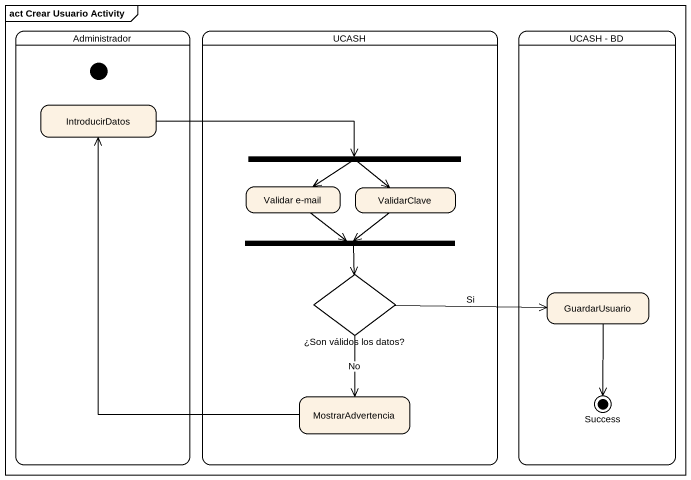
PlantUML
@startuml
mainframe act Crear Usuario Activity
hide empty description
state Administrador {
  state initial1 <<start>>
  state IntroducirDatos
}
state UCASH {
  state fork1 <<fork>>
  state "Validar e-mail" as Validar_e_mail
  state ValidarClave
  state fork2 <<join>>
  state "¿Son válidos los datos?" as Son_válidos_los_datos <<choice>>
  state MostrarAdvertencia
}
state "UCASH - BD" as UCASH_BD {
  state GuardarUsuario
  state Success <<end>>
}
IntroducirDatos -right-> fork1
fork1 --> Validar_e_mail
fork1 --> ValidarClave
Validar_e_mail --> fork2
ValidarClave --> fork2
fork2 --> Son_válidos_los_datos
Son_válidos_los_datos -right-> GuardarUsuario : Si
Son_válidos_los_datos --> MostrarAdvertencia : No
GuardarUsuario --> Success
MostrarAdvertencia -up-> IntroducirDatos
@enduml
